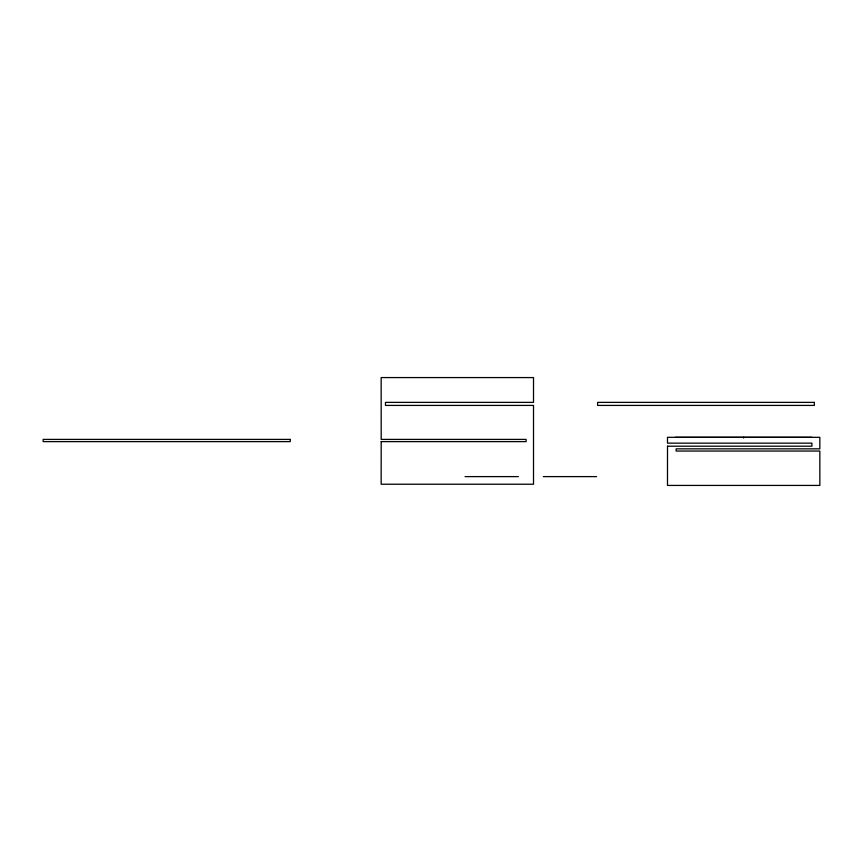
<?xml version="1.0" encoding="UTF-8"?>
<svg xmlns="http://www.w3.org/2000/svg" width="863" height="863" viewBox="0 0 863 863"><rect width="100%" height="100%" fill="white"/><g stroke="black" fill="none" stroke-linecap="round" stroke-linejoin="round"><path stroke-width="1.29" d="M675.384 437.314L811.954 437.314M465.049 476.613L518.372 476.613M543.302 476.613L596.624 476.613M743.669 437.314L743.669 438.048M381.187 441.619L381.155 484.229L533.517 484.229L533.517 405.416L385.47 405.416L385.47 402.374L533.517 402.374L533.517 377.573L381.155 377.573L381.187 439.407L526.106 439.407L526.106 441.619L381.187 441.619M667.509 446.203L667.487 485.427L819.85 485.427L819.839 451.047L676.15 451.047L676.15 448.846L819.839 448.846L819.85 437.325L667.487 437.325L667.509 443.151L811.921 443.151L811.921 446.203L667.509 446.203M814.327 402.374L597.606 402.374L597.606 405.416L814.327 405.416L814.327 402.374M290.248 439.407L43.15 439.407L43.15 441.619L290.248 441.619L290.248 439.407"/></g></svg>
